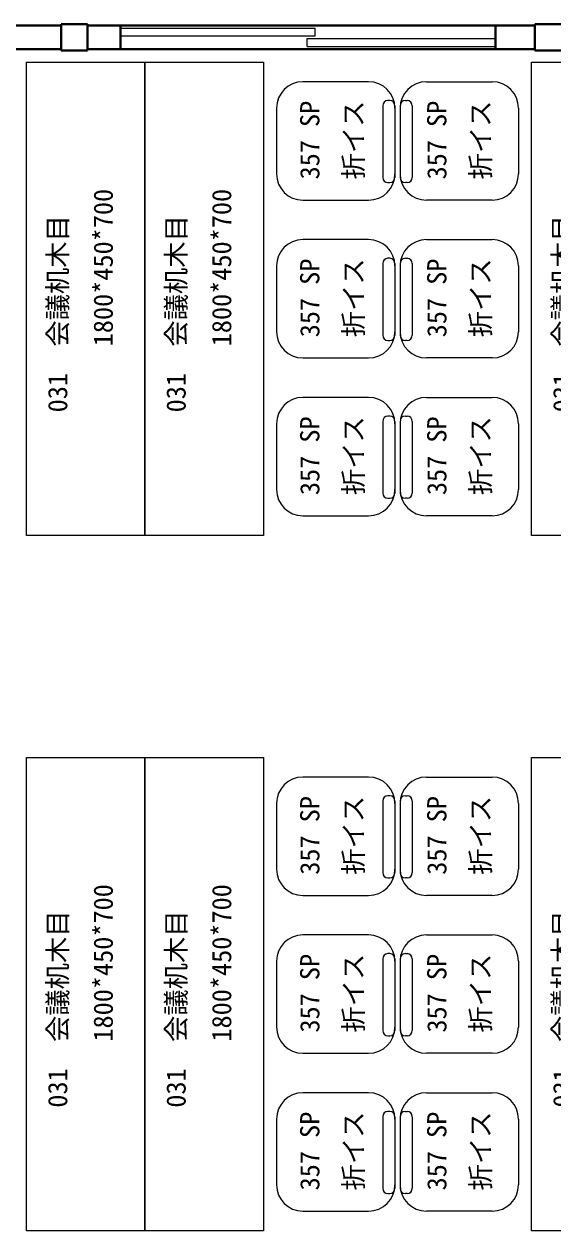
# Model space of a CAD drawing. Units: millimetres at full size, sheet at 1:50; details may follow other scales. Extents: x -10220 to 10872, y -9583 to 9014.
# Drawn here: x 278 to 2287, y -5843 to -1255 of the extents above; entities that cross this region are included whole.
import ezdxf
from ezdxf.enums import TextEntityAlignment as Align

# ---------------------------------------------------------------- set-up
doc = ezdxf.new("R2010")
doc.units = ezdxf.units.MM
doc.header["$LTSCALE"] = 50
doc.layers.add('0-0', color=2, linetype='Continuous', lineweight=40)
doc.layers.add('0-2', color=7, linetype='Continuous', lineweight=25)
doc.styles.add('ＭＳ ゴシック', font='')
doc.styles.get('ＭＳ ゴシック').set_extended_font_data('MS Gothic')

msp = doc.modelspace()

# ---------------------------------------------------------------- linework, layer by layer
at = {"layer": '0-0'}
for p, q in [((-1281.04, -1260.48), (418.96, -1260.48)), ((418.96, -1260.48), (418.96, -1255.48)), ((418.96, -1255.48), (518.96, -1255.48)), ((518.96, -1260.48), (518.96, -1255.48)), ((518.96, -1260.48), (2218.96, -1260.48)), ((643.96, -1260.48), (643.96, -1350.48)), ((2068.96, -1260.48), (2068.96, -1350.48)), ((2218.96, -1260.48), (2218.96, -1255.48)), ((2218.96, -1255.48), (2318.96, -1255.48)), ((-1281.04, -1350.48), (418.96, -1350.48)), ((518.96, -1355.48), (418.96, -1355.48)), ((518.96, -1350.48), (2218.96, -1350.48)), ((2318.96, -1355.48), (2218.96, -1355.48))]:
    msp.add_line(p, q, dxfattribs=at)
at = {"layer": '0-0', "color": 7, "lineweight": 25}
for p, q in [((643.96, -1270.48), (1383.96, -1270.48)), ((1353.96, -1340.48), (2068.96, -1340.48))]:
    msp.add_line(p, q, dxfattribs=at)
at = {"layer": '0-0'}
for points in [[(418.96, -1260.48), (418.96, -1350.48), (418.96, -1355.48)], [(518.96, -1260.48), (518.96, -1350.48), (518.96, -1355.48)], [(2218.96, -1260.48), (2218.96, -1350.48), (2218.96, -1355.48)]]:
    msp.add_lwpolyline(points, dxfattribs=at)
at = {"layer": '0-0', "color": 7, "lineweight": 25}
for points in [[(643.96, -1300.48), (1383.96, -1300.48), (1383.96, -1270.48)], [(1353.96, -1340.48), (1353.96, -1310.48), (2068.96, -1310.48)]]:
    msp.add_lwpolyline(points, dxfattribs=at)
at = {"layer": '0-2'}
for p, q in [((1587.24, -1474.68), (1337.23, -1474.68)), ((1806.65, -1474.68), (2056.66, -1474.68)), ((1667.23, -1545.65), (1660.67, -1545.65)), ((1726.66, -1545.65), (1733.22, -1545.65)), ((1237.23, -1574.68), (1237.23, -1824.68)), ((1640.67, -1565.65), (1640.67, -1837.93)), ((1687.24, -1565.65), (1687.24, -1837.93)), ((1706.65, -1565.65), (1706.65, -1837.93)), ((1753.22, -1565.65), (1753.22, -1837.93)), ((2156.66, -1574.68), (2156.66, -1824.68)), ((1660.67, -1857.93), (1667.23, -1857.93)), ((1733.22, -1857.93), (1726.66, -1857.93)), ((1337.23, -1924.68), (1587.24, -1924.68)), ((2056.66, -1924.68), (1806.65, -1924.68)), ((1587.24, -2074.68), (1337.23, -2074.68)), ((1806.65, -2074.68), (2056.66, -2074.68)), ((1667.23, -2145.66), (1660.67, -2145.66)), ((1726.66, -2145.66), (1733.22, -2145.66)), ((1237.23, -2174.68), (1237.23, -2424.68)), ((1640.67, -2165.66), (1640.67, -2437.93)), ((1687.24, -2165.66), (1687.24, -2437.93)), ((1706.65, -2165.66), (1706.65, -2437.93)), ((1753.22, -2165.66), (1753.22, -2437.93)), ((2156.66, -2174.68), (2156.66, -2424.68)), ((1660.67, -2457.93), (1667.23, -2457.93)), ((1733.22, -2457.93), (1726.66, -2457.93)), ((1337.23, -2524.68), (1587.24, -2524.68)), ((2056.66, -2524.68), (1806.65, -2524.68)), ((1587.24, -2674.68), (1337.23, -2674.68)), ((1806.65, -2674.68), (2056.66, -2674.68)), ((1667.23, -2745.65), (1660.67, -2745.65)), ((1726.66, -2745.65), (1733.22, -2745.65)), ((1237.23, -2774.68), (1237.23, -3024.68)), ((1640.67, -2765.65), (1640.67, -3037.93)), ((1687.24, -2765.65), (1687.24, -3037.93)), ((1706.65, -2765.65), (1706.65, -3037.93)), ((1753.22, -2765.65), (1753.22, -3037.93)), ((2156.66, -2774.68), (2156.66, -3024.68)), ((1660.67, -3057.93), (1667.23, -3057.93)), ((1733.22, -3057.93), (1726.66, -3057.93)), ((1337.23, -3124.68), (1587.24, -3124.68)), ((2056.66, -3124.68), (1806.65, -3124.68)), ((1587.24, -4117.98), (1337.23, -4117.98)), ((1806.65, -4117.98), (2056.66, -4117.98)), ((1237.23, -4217.98), (1237.23, -4467.98)), ((1640.67, -4208.95), (1640.67, -4481.22)), ((1667.23, -4188.95), (1660.67, -4188.95)), ((1687.24, -4208.95), (1687.24, -4481.22)), ((1706.65, -4208.95), (1706.65, -4481.22)), ((1726.66, -4188.95), (1733.22, -4188.95)), ((1753.22, -4208.95), (1753.22, -4481.22)), ((2156.66, -4217.98), (2156.66, -4467.98)), ((1660.67, -4501.22), (1667.23, -4501.22)), ((1733.22, -4501.22), (1726.66, -4501.22)), ((1337.23, -4567.98), (1587.24, -4567.98)), ((2056.66, -4567.98), (1806.65, -4567.98)), ((1587.24, -4717.98), (1337.23, -4717.98)), ((1806.65, -4717.98), (2056.66, -4717.98)), ((1640.67, -4808.95), (1640.67, -5081.22)), ((1667.23, -4788.95), (1660.67, -4788.95)), ((1687.24, -4808.95), (1687.24, -5081.22)), ((1706.65, -4808.95), (1706.65, -5081.22)), ((1726.66, -4788.95), (1733.22, -4788.95)), ((1753.22, -4808.95), (1753.22, -5081.22)), ((1237.23, -4817.98), (1237.23, -5067.98)), ((2156.66, -4817.98), (2156.66, -5067.98)), ((1660.67, -5101.22), (1667.23, -5101.22)), ((1733.22, -5101.22), (1726.66, -5101.22)), ((1337.23, -5167.98), (1587.24, -5167.98)), ((2056.66, -5167.98), (1806.65, -5167.98)), ((1587.24, -5317.98), (1337.23, -5317.98)), ((1806.65, -5317.98), (2056.66, -5317.98)), ((1640.67, -5408.95), (1640.67, -5681.22)), ((1667.23, -5388.95), (1660.67, -5388.95)), ((1687.24, -5408.95), (1687.24, -5681.22)), ((1706.65, -5408.95), (1706.65, -5681.22)), ((1726.66, -5388.95), (1733.22, -5388.95)), ((1753.22, -5408.95), (1753.22, -5681.22)), ((1237.23, -5417.98), (1237.23, -5667.98)), ((2156.66, -5417.98), (2156.66, -5667.98)), ((1660.67, -5701.22), (1667.23, -5701.22)), ((1733.22, -5701.22), (1726.66, -5701.22)), ((1337.23, -5767.98), (1587.24, -5767.98)), ((2056.66, -5767.98), (1806.65, -5767.98))]:
    msp.add_line(p, q, dxfattribs=at)
for points in [[(737.24, -3199.68), (287.24, -3199.68), (287.24, -1399.68), (737.24, -1399.68)], [(1187.24, -3199.68), (737.24, -3199.68), (737.24, -1399.68), (1187.24, -1399.68)], [(2656.65, -3199.68), (2206.66, -3199.68), (2206.66, -1399.68), (2656.65, -1399.68)], [(737.24, -5842.98), (287.24, -5842.98), (287.24, -4042.98), (737.24, -4042.98)], [(1187.24, -5842.98), (737.24, -5842.98), (737.24, -4042.98), (1187.24, -4042.98)], [(2656.65, -5842.98), (2206.66, -5842.98), (2206.66, -4042.98), (2656.65, -4042.98)]]:
    msp.add_lwpolyline(points, close=True, dxfattribs=at)
for centre, radius, start, end in [((1337.23, -1574.68), 100, 90, 180), ((1587.24, -1574.68), 100, 0, 90), ((1806.65, -1574.68), 100, 90, 180), ((2056.66, -1574.68), 100, 0, 90), ((1660.67, -1565.65), 20, 90, 180), ((1667.23, -1565.65), 20, 0, 90), ((1726.66, -1565.65), 20, 90, 180), ((1733.22, -1565.65), 20, 0, 90), ((1337.23, -1824.68), 100, 180, 270), ((1587.24, -1824.68), 100, 270, 0), ((1806.65, -1824.68), 100, 180, 270), ((2056.66, -1824.68), 100, 270, 0), ((1660.67, -1837.93), 20, 180, 270), ((1667.23, -1837.93), 20, 270, 0), ((1726.66, -1837.93), 20, 180, 270), ((1733.22, -1837.93), 20, 270, 0), ((1337.23, -2174.68), 100, 90, 180), ((1587.24, -2174.68), 100, 0, 90), ((1806.65, -2174.68), 100, 90, 180), ((2056.66, -2174.68), 100, 0, 90), ((1660.67, -2165.66), 20, 90, 180), ((1667.23, -2165.66), 20, 0, 90), ((1726.66, -2165.66), 20, 90, 180), ((1733.22, -2165.66), 20, 0, 90), ((1337.23, -2424.68), 100, 180, 270), ((1587.24, -2424.68), 100, 270, 0), ((1806.65, -2424.68), 100, 180, 270), ((2056.66, -2424.68), 100, 270, 0), ((1660.67, -2437.93), 20, 180, 270), ((1667.23, -2437.93), 20, 270, 0), ((1726.66, -2437.93), 20, 180, 270), ((1733.22, -2437.93), 20, 270, 0), ((1337.23, -2774.68), 100, 90, 180), ((1587.24, -2774.68), 100, 0, 90), ((1806.65, -2774.68), 100, 90, 180), ((2056.66, -2774.68), 100, 0, 90), ((1660.67, -2765.65), 20, 90, 180), ((1667.23, -2765.65), 20, 0, 90), ((1726.66, -2765.65), 20, 90, 180), ((1733.22, -2765.65), 20, 0, 90), ((1337.23, -3024.68), 100, 180, 270), ((1587.24, -3024.68), 100, 270, 0), ((1806.65, -3024.68), 100, 180, 270), ((2056.66, -3024.68), 100, 270, 0), ((1660.67, -3037.93), 20, 180, 270), ((1667.23, -3037.93), 20, 270, 0), ((1726.66, -3037.93), 20, 180, 270), ((1733.22, -3037.93), 20, 270, 0), ((1337.23, -4217.98), 100, 90, 180), ((1587.24, -4217.98), 100, 0, 90), ((1806.65, -4217.98), 100, 90, 180), ((2056.66, -4217.98), 100, 0, 90), ((1660.67, -4208.95), 20, 90, 180), ((1667.23, -4208.95), 20, 0, 90), ((1726.66, -4208.95), 20, 90, 180), ((1733.22, -4208.95), 20, 0, 90), ((1337.23, -4467.98), 100, 180, 270), ((1587.24, -4467.98), 100, 270, 0), ((1660.67, -4481.22), 20, 180, 270), ((1667.23, -4481.22), 20, 270, 0), ((1806.65, -4467.98), 100, 180, 270), ((1726.66, -4481.22), 20, 180, 270), ((1733.22, -4481.22), 20, 270, 0), ((2056.66, -4467.98), 100, 270, 0), ((1337.23, -4817.98), 100, 90, 180), ((1587.24, -4817.98), 100, 0, 90), ((1806.65, -4817.98), 100, 90, 180), ((2056.66, -4817.98), 100, 0, 90), ((1660.67, -4808.95), 20, 90, 180), ((1667.23, -4808.95), 20, 0, 90), ((1726.66, -4808.95), 20, 90, 180), ((1733.22, -4808.95), 20, 0, 90), ((1337.23, -5067.98), 100, 180, 270), ((1587.24, -5067.98), 100, 270, 0), ((1660.67, -5081.22), 20, 180, 270), ((1667.23, -5081.22), 20, 270, 0), ((1806.65, -5067.98), 100, 180, 270), ((1726.66, -5081.22), 20, 180, 270), ((1733.22, -5081.22), 20, 270, 0), ((2056.66, -5067.98), 100, 270, 0), ((1337.23, -5417.98), 100, 90, 180), ((1587.24, -5417.98), 100, 0, 90), ((1806.65, -5417.98), 100, 90, 180), ((2056.66, -5417.98), 100, 0, 90), ((1660.67, -5408.95), 20, 90, 180), ((1667.23, -5408.95), 20, 0, 90), ((1726.66, -5408.95), 20, 90, 180), ((1733.22, -5408.95), 20, 0, 90), ((1337.23, -5667.98), 100, 180, 270), ((1587.24, -5667.98), 100, 270, 0), ((1660.67, -5681.22), 20, 180, 270), ((1667.23, -5681.22), 20, 270, 0), ((1806.65, -5667.98), 100, 180, 270), ((1726.66, -5681.22), 20, 180, 270), ((1733.22, -5681.22), 20, 270, 0), ((2056.66, -5667.98), 100, 270, 0)]:
    msp.add_arc(centre, radius, start, end, dxfattribs=at)

# ---------------------------------------------------------------- texts
at = {"layer": '0-2', "color": 4, "style": 'ＭＳ ゴシック'}
for s, p in [('357 SP', (1422.1, -1845.9)), ('折イス', (1588.04, -1845.9)), ('357 SP', (1904.91, -1845.9)), ('折イス', (2070.85, -1845.9)), ('1800*450*700', (637.07, -2480.15)), ('1800*450*700', (1087.06, -2480.15)), ('031\u3000会議机木目', (463.88, -2731.27)), ('031\u3000会議机木目', (913.88, -2731.27)), ('031\u3000会議机木目', (2383.3, -2731.27)), ('357 SP', (1422.1, -2445.9)), ('折イス', (1588.04, -2445.9)), ('357 SP', (1904.91, -2445.9)), ('折イス', (2070.85, -2445.9)), ('357 SP', (1422.1, -3045.9)), ('357 SP', (1904.91, -3045.9)), ('折イス', (1588.04, -3045.9)), ('折イス', (2070.85, -3045.9)), ('357 SP', (1422.1, -4489.2)), ('折イス', (1588.04, -4489.2)), ('357 SP', (1904.91, -4489.2)), ('折イス', (2070.85, -4489.2)), ('1800*450*700', (637.07, -5123.45)), ('1800*450*700', (1087.06, -5123.45)), ('031\u3000会議机木目', (463.88, -5374.57)), ('031\u3000会議机木目', (913.88, -5374.57)), ('031\u3000会議机木目', (2383.3, -5374.57)), ('357 SP', (1422.1, -5089.2)), ('折イス', (1588.04, -5089.2)), ('357 SP', (1904.91, -5089.2)), ('折イス', (2070.85, -5089.2)), ('357 SP', (1422.1, -5689.2)), ('折イス', (1588.04, -5689.2)), ('357 SP', (1904.91, -5689.2)), ('折イス', (2070.85, -5689.2))]:
    msp.add_text(s, height=73.31, rotation=90, dxfattribs=at).set_placement(p, align=Align.BOTTOM_LEFT)

doc.saveas('drawing.dxf')
